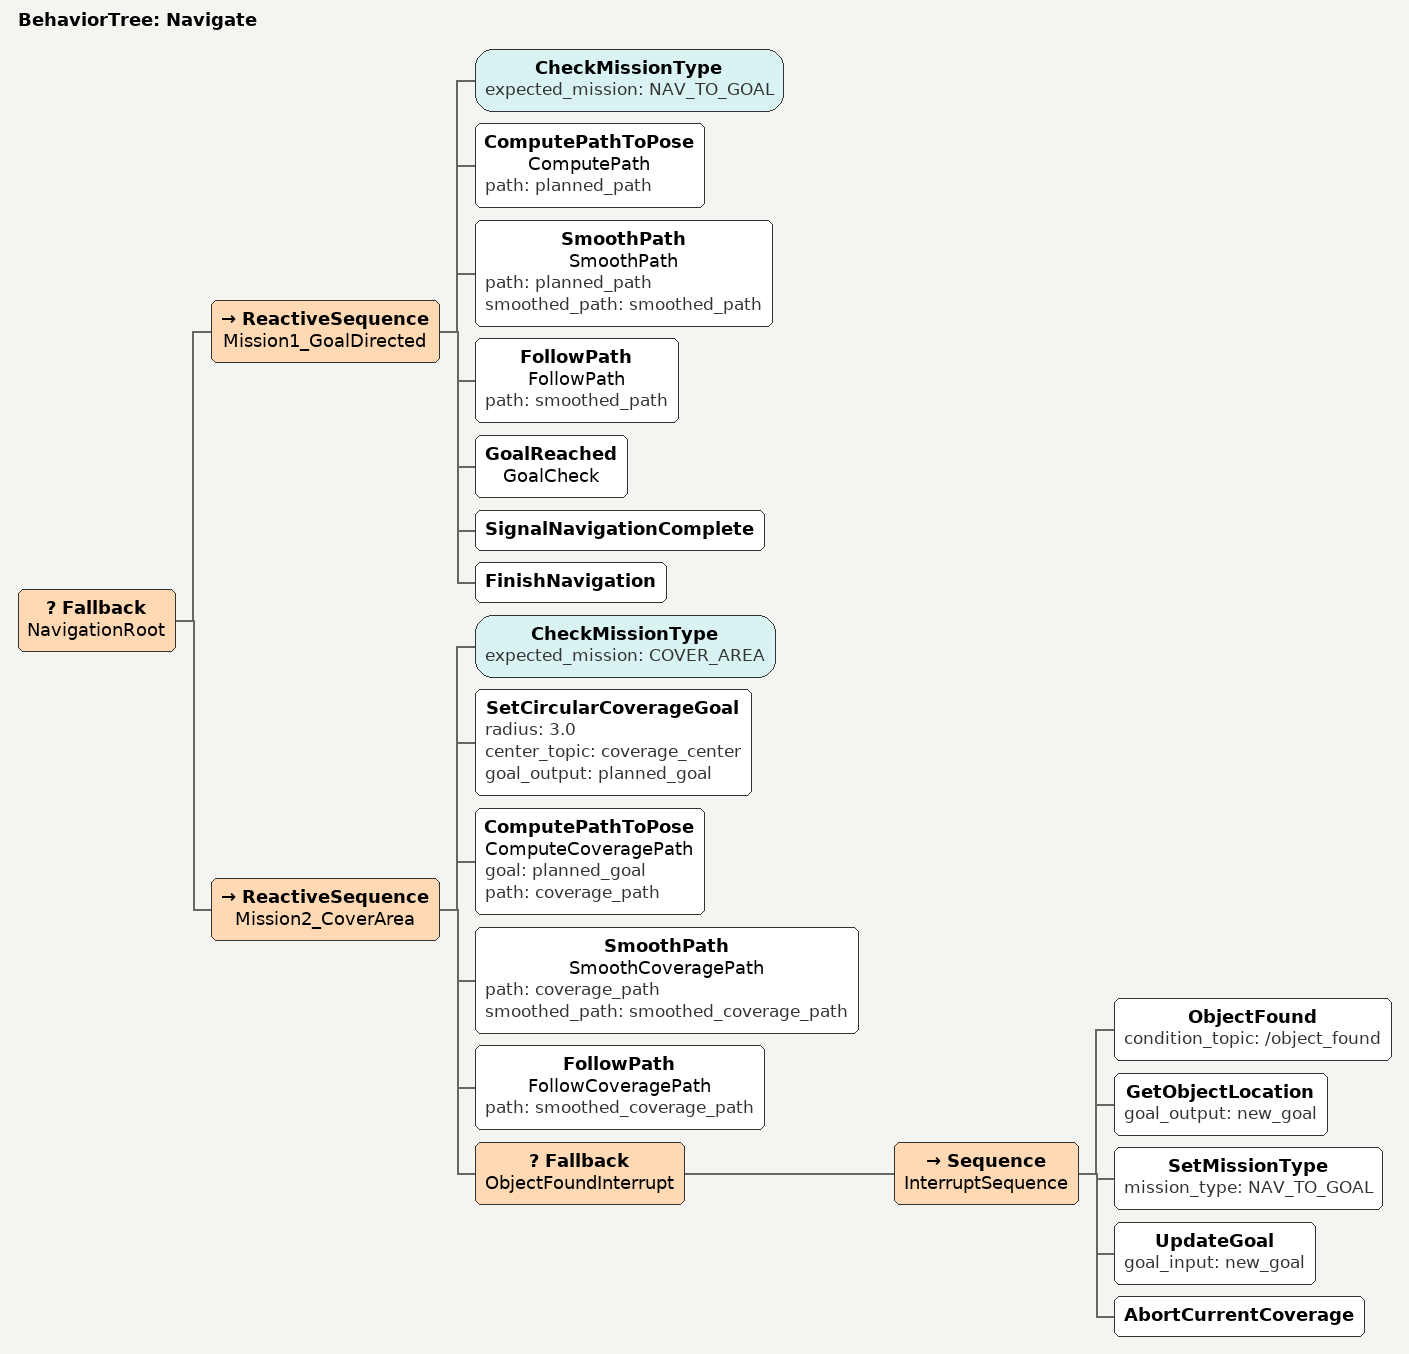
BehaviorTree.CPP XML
<?xml version="1.0"?>
<root main_tree_to_execute="Navigate">

  <!-- Main behavior tree -->
  <BehaviorTree ID="Navigate">
    <Fallback name="NavigationRoot">

      <!-- Mission 1: Goal-directed navigation -->
      <ReactiveSequence name="Mission1_GoalDirected">
        <CheckMissionType expected_mission="NAV_TO_GOAL"/>
        <ComputePathToPose name="ComputePath" path="planned_path"/>
        <SmoothPath name="SmoothPath" path="planned_path" smoothed_path="smoothed_path"/>
        <FollowPath name="FollowPath" path="smoothed_path"/>
        <GoalReached name="GoalCheck"/>
        <SignalNavigationComplete/>
        <FinishNavigation/>
      </ReactiveSequence>

      <!-- Mission 2: Area coverage with object detection -->
      <ReactiveSequence name="Mission2_CoverArea">
        <CheckMissionType expected_mission="COVER_AREA"/>
        <SetCircularCoverageGoal radius="3.0" center_topic="coverage_center" goal_output="planned_goal"/>
        <ComputePathToPose name="ComputeCoveragePath" goal="planned_goal" path="coverage_path"/>
        <SmoothPath name="SmoothCoveragePath" path="coverage_path" smoothed_path="smoothed_coverage_path"/>
        <FollowPath name="FollowCoveragePath" path="smoothed_coverage_path"/>

        <!-- If object is found, interrupt coverage and switch to recovery mission -->
        <Fallback name="ObjectFoundInterrupt">
          <Sequence name="InterruptSequence">
            <ObjectFound condition_topic="/object_found"/>
            <GetObjectLocation goal_output="new_goal"/>
            <SetMissionType mission_type="NAV_TO_GOAL"/>
            <UpdateGoal goal_input="new_goal"/>
            <AbortCurrentCoverage/>
          </Sequence>
        </Fallback>
      </ReactiveSequence>

    </Fallback>
  </BehaviorTree>
</root>
